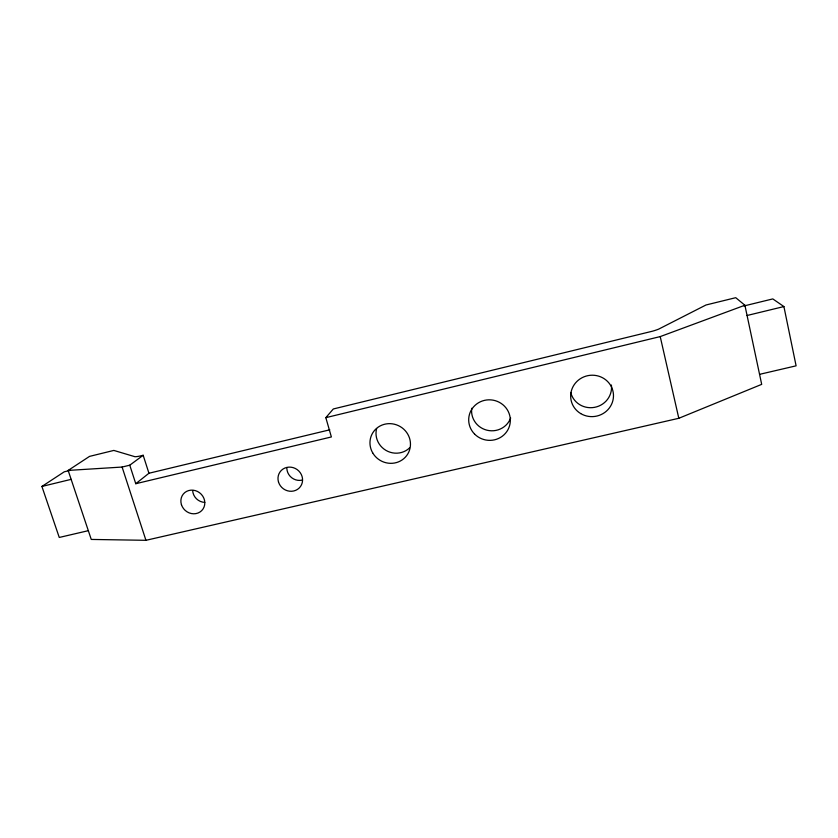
<?xml version="1.0" encoding="UTF-8"?>
<svg xmlns="http://www.w3.org/2000/svg" width="838" height="838" viewBox="0 0 838 838"><rect width="100%" height="100%" fill="white"/><g stroke="black" fill="none" stroke-linecap="round" stroke-linejoin="round"><path stroke-width="1.26" d="M135.766 483.715L331.377 436.954L325.825 417.659L333.304 408.975L652.435 331.209A15.063 2.367 -13.4 0 0 658.616 329.145L705.994 304.99L735.733 297.689L744.898 305.242L761.69 384.359L678.811 418.288L145.938 540.311L91.258 539.431L68.15 470.422L89.519 456.396L113.832 450.425L134.981 456.72A13.837 2.022 -17.2 0 0 139.37 456.165L143.172 455.285L148.944 473.25L135.766 483.715L129.764 465.195L143.172 455.285M88.336 530.674L59.257 537.451L41.9 486.449L64.275 471.804L70.382 470.317M325.825 417.659L660.218 336.593L744.898 305.242M744.06 305.933L772.804 298.915L783.907 306.561L796.1 365.829L759.563 374.345M41.9 486.449L71.146 479.357M68.15 470.422L122.097 467.049L129.764 465.195M747.067 315.497L783.907 306.561M148.944 473.25L329.795 429.8M122.097 467.049L145.938 540.311M660.218 336.593L678.811 418.288M409.499 447.974A19.798 19.065 29.5 0 1 385.899 450.352A19.798 19.065 29.5 0 1 376.618 428.553M510.667 418.005A20.154 19.62 11.2 0 1 486.878 430.177A20.154 19.62 11.2 0 1 471.773 408.221M611.405 385.019A20.709 20.018 -9.9 0 1 594.509 407.352A20.709 20.018 -9.9 0 1 570.741 392.509M204.765 502.391A11.994 11.093 41.2 0 1 192.667 490.544M302.12 480.111A12.161 11.481 37.1 0 1 286.858 468.358M372.68 452.855A20.458 19.662 29.5 0 0 407.781 453.966A20.458 19.662 29.5 0 0 390.173 423.651A20.458 19.662 29.5 0 0 372.68 452.855M474.528 434A20.845 20.248 11.9 0 0 509.525 425.914A20.845 20.248 11.9 0 0 484.479 400.365A20.845 20.248 11.9 0 0 474.528 434M580.692 413.574A21.421 20.688 -8.9 0 0 613.468 396.468A21.421 20.688 -8.9 0 0 582.064 377.718A21.421 20.688 -8.9 0 0 580.692 413.574M181.427 504.602A12.392 11.407 41 0 0 201.675 510.646A12.392 11.407 41 0 0 195.432 490.649A12.392 11.407 41 0 0 181.427 504.602M278.478 481.923A12.56 11.816 36.9 0 0 299.176 488.041A12.56 11.816 36.9 0 0 293.174 467.635A12.56 11.816 36.9 0 0 278.478 481.923"/></g></svg>
